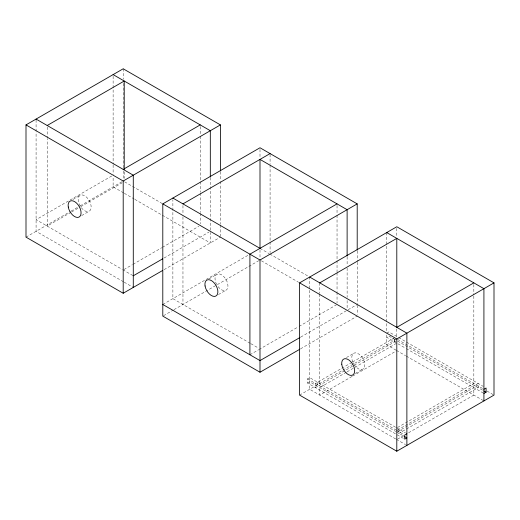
<?xml version="1.0" encoding="UTF-8"?>
<svg xmlns="http://www.w3.org/2000/svg" width="520" height="520" viewBox="0 0 520 520"><rect width="100%" height="100%" fill="white"/><g stroke="black" fill="none" stroke-linecap="round" stroke-linejoin="round"><path stroke-width="0.39" stroke-dasharray="2.6 1.95" d="M111.722 176.007L36.081 219.681L122.09 269.334M72.924 199.478L80.314 195.208M26 237.139L70.395 211.504M71.097 211.1L79.502 206.252M80.204 205.842L122.525 181.409M71 212.342L47.19 226.089L47.19 138.476M71.702 211.939L80.106 207.09M80.808 206.687L122.128 182.826M81.653 215.579L89.044 211.308A9.165 5.291 60 0 0 86.645 197.262A9.165 5.291 60 0 0 78.351 201.201A9.165 5.291 60 0 0 89.044 211.308M123.903 269.575L132.308 264.719M133.003 264.316L161.72 247.741M162.422 247.332L198.842 226.304M164.099 258.005L208.917 232.128M164.099 269.646L220.402 237.139M162.799 304.48L248.814 254.82M209.072 278.837L217.133 274.183M163.501 315.718L173.29 310.063M173.986 309.66L258.837 260.669M218.433 294.567L225.823 290.297M249.919 354.776L258.655 349.732M259.051 349.505L298.396 326.788M299.097 326.385L336.336 304.882M300.749 337.071L347.412 310.135M348.107 309.725L357.201 304.48M300.56 348.822L357.201 316.121M403.319 438.353L307.522 383.045L307.522 378.885L309.68 377.644L395.694 427.297M386.718 333.164L388.882 331.916L398.203 337.298M346.463 357.539L353.184 353.659M307.522 383.045L309.68 381.797L395.694 431.457M351.916 362.401L315.439 383.461L315.439 387.615L396.799 340.646M352.612 361.998L394.641 337.734M299.598 395.103L396.799 338.981M346.372 372.249L319.761 387.615L319.761 395.103L351.975 376.5M347.074 371.846L354.081 367.803M354.776 367.4L396.799 343.142M355.316 373.438L363.376 368.784M352.677 376.097L396.097 351.026M397.501 427.538L473.837 383.461L473.837 295.841M397.501 430.027L478.16 383.461L478.16 387.615L397.501 434.187M397.501 431.691L473.837 387.615L473.837 395.103L407.303 433.511M397.501 439.173L403.806 435.532M260 248.358L269.094 253.611M269.789 254.014L308.25 276.218M398.671 337.565L483.281 386.418M124.599 181.825L162.071 203.463M261.397 260.806L298.642 282.308M397.501 339.385L483.223 388.875M487.006 391.06L494 395.103M395.174 339.703L388.882 336.07L386.718 337.318L405.6 348.218M397.501 341.049L483.281 390.572M406.302 348.621L483.223 393.036M123.611 192.894L113.12 186.843L113.12 176.755M124.306 193.297L134.102 198.952M134.797 199.355L210.321 242.957L210.321 232.459M396.13 350.233L386.718 344.799L386.718 335.114M396.513 350.454L405.6 355.7M406.302 356.103L483.249 400.53M122.791 269.744L133.282 275.795M250.166 343.278L172.881 298.662L172.881 199.686M250.868 343.688L258.596 348.147M396.39 427.7L405.483 432.952M307.522 378.885L396.097 430.027M396.331 430.163L403.319 434.2M396.39 431.86L403.384 435.897M123.487 281.781L36.081 231.316L36.081 132.002M124.189 282.191L133.282 287.437M395.694 438.938L309.68 389.279L309.68 277.043M396.39 439.341L405.535 444.62M476.001 384.709L476.001 388.863M473.837 284.486L473.837 295.029M398.957 429.188L398.957 433.342M396.799 228.358L396.799 237.244M396.799 328.965L396.799 338.175M394.641 339.118L394.641 341.894M386.718 232.564L386.718 331.883M357.201 250.933L357.201 261.482M357.201 262.294L357.201 303.667M357.201 305.253L357.201 314.567M347.12 256.757L347.12 264.869M347.12 268.112L347.12 297.317M347.12 300.567L347.12 309.485M337.038 205.504L337.038 214.428M337.038 215.241L337.038 259.857M337.038 260.669L337.038 272.031M337.038 272.838L337.038 291.499M337.038 292.312L337.038 302.855M319.761 282.861L319.761 293.41M319.761 294.222L319.761 383.461M317.603 382.213L317.603 386.373M270.082 154.394L270.082 164.131M270.082 164.944L270.082 241.202M270.082 242.014L270.082 252.558M260 149.383L260 158.308M260 249.912L260 258.908M220.402 171.737L220.402 180.615M220.402 181.422L220.402 224.218M220.402 225.024L220.402 236.333M210.321 177.554L210.321 231.654M200.239 126.523L200.239 135.447M200.239 136.26L200.239 180.875M200.239 181.688L200.239 192.238M200.239 193.05L200.239 212.518M200.239 213.33L200.239 223.873M182.962 205.504L182.962 213.616M182.962 216.859L182.962 304.48M124.228 171.88L124.228 178.367M123.201 68.783L123.201 79.281M123.201 83.317L123.201 168.103M123.201 171.002L123.201 180.213M113.12 76.219L113.12 164.229M113.12 165.035L113.12 174.389M47.19 127.114L47.19 137.663M36.081 119.886L36.081 131.248M352.781 361.998A9.165 5.291 60 0 1 357.318 353.262A9.165 5.291 60 0 1 364.546 366.743A9.165 5.291 60 0 1 354.282 364.8M353.853 364.13A9.165 5.291 60 0 1 353.1 362.719M216.671 284.479A9.165 5.291 60 0 1 219.934 274.079A9.165 5.291 60 0 1 227.754 287.742A9.165 5.291 60 0 1 217.067 285.175"/><path stroke-width="0.78" d="M162.695 270.452L123.201 293.254L26 237.139L26 124.898L123.201 68.783L220.402 124.898L220.402 170.924M47.19 125.496L124.228 81.016L124.228 169.442M123.201 169.377L200.239 124.898M26 124.898L123.201 181.019L220.402 124.898M299.858 349.226L260 372.236L162.799 316.121L162.799 203.879L260 147.765L357.201 203.879L357.201 250.127M182.962 203.879L270.082 153.582M133.282 275.795L162.695 258.817M337.038 203.879L249.919 254.183L249.919 354.776M162.799 203.879L260 260L357.201 203.879M299.598 282.861L396.799 226.746L494 282.861L494 395.103L396.799 451.217L299.598 395.103L299.598 282.861L396.799 338.981L494 282.861M319.761 282.861L396.799 238.381L396.799 327.626M300.047 337.474L260 360.594L162.799 304.48M396.799 327.34L473.837 282.861M406.881 433.758L404.723 435.006L404.723 439.16L406.881 437.918L404.085 436.3M483.918 389.279L486.083 388.031L486.083 392.191L483.918 393.438M113.12 74.6L210.321 130.722L210.321 176.963M386.718 232.564L483.918 288.685L483.918 400.92M36.081 119.08L133.282 175.201L133.282 287.437M172.881 198.061L260 248.358M309.68 277.043L406.881 333.157L406.881 445.4M483.984 390.981L486.083 392.191M396.799 338.981L396.799 451.217M347.12 255.944L347.12 209.703L260 159.399L260 248.644M260 260L260 372.236M123.201 181.019L123.201 293.254M341.763 364.221A9.165 5.291 60 0 0 352.092 375.271A9.165 5.291 60 0 0 350.747 361.628A9.165 5.291 60 0 0 341.763 364.221M205.062 285.974A9.165 5.291 60 0 0 215.748 296.12A9.165 5.291 60 0 0 213.389 282.087A9.165 5.291 60 0 0 205.062 285.974M68.27 207.025A9.165 5.291 60 0 0 78.962 217.126A9.165 5.291 60 0 0 76.564 203.086A9.165 5.291 60 0 0 68.27 207.025"/></g></svg>
